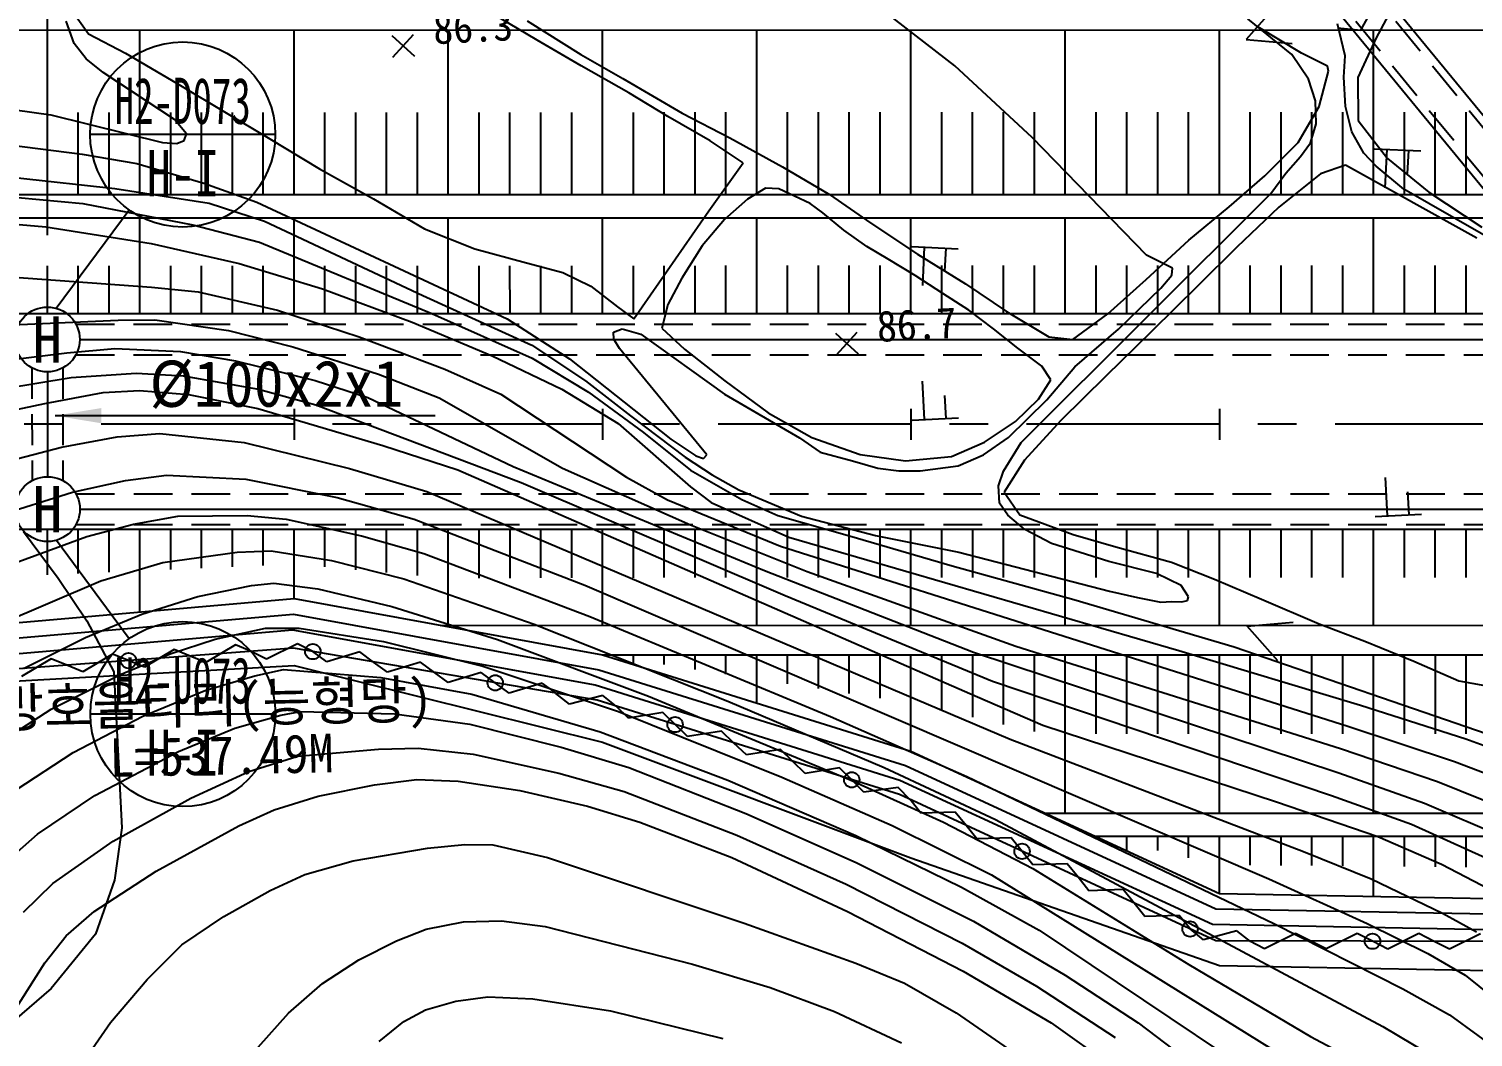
# Model space of a CAD drawing. Header units: millimetres. Extents: x 12262 to 13058, y 1103 to 1809.
# Drawn here: x 12848.4 to 12942, y 1428.6 to 1494 of the extents above; entities that cross this region are included whole.
import ezdxf
from ezdxf.enums import TextEntityAlignment as Align
from ezdxf.xclip import XClip

# ---------------------------------------------------------------- set-up
doc = ezdxf.new("R2010")
doc.units = ezdxf.units.MM
doc.header["$LTSCALE"] = 10
doc.header["$MEASUREMENT"] = 0
doc.header["$XCLIPFRAME"] = 2
for name, pattern in [('11-1평면$0$HIDDEN', [0.375, 0.25, -0.125]), ('CENTER', [2, 1.25, -0.25, 0.25, -0.25]), ('HIDDEN', [0.375, 0.25, -0.125])]:
    doc.linetypes.add(name, pattern=pattern)
for name, color, linetype in [('TN-MANH', 4, 'Continuous'), ('TZ-BASE', 253, 'Continuous'), ('TZ-CABL', 4, 'Continuous')]:
    doc.layers.add(name, color=color, linetype=linetype)
doc.styles.add('GR', font='GulimChe.ttf')
doc.styles.add('HANA', font='GulimChe.ttf')
doc.styles.get("Standard").update_dxf_attribs({"font": 'GulimChe.ttf'})
doc.linetypes.add('ZIGZAG', pattern='A,0.0001,-0.2,[131,ltypeshp.shx,S=0.2,R=0,X=-0.2,Y=0],-0.4,[131,ltypeshp.shx,S=0.2,R=180,X=0.2,Y=0],-0.2', length=0.8001)
doc.dimstyles.get("Standard").update_dxf_attribs({"dimtxt": 0.18, "dimasz": 0.18, "dimexe": 0.18, "dimexo": 0.0625, "dimgap": 0.09, "dimtad": 0, "dimtih": 1, "dimtoh": 1, "dimdec": 4, "dimzin": 0, "dimdsep": 46, "dimtxsty": 'Standard', "dimcen": 0.09, "dimadec": 0, "dimazin": 0, "dimtfac": 1, "dimtdec": 4, "dimtofl": 0, "dimtmove": 0, "dimatfit": 3, "dimfxl": 0, "dimtolj": 1, "dimtzin": 0, "dimarcsym": 0})

# ---------------------------------------------------------------- blocks, each defined once
blk = doc.blocks.new('JD-SGS4SX3S')
at = {"layer": 'TZ-BASE', "linetype": '11-1평면$0$HIDDEN'}
for p, q in [((581.696, 34.826), (639.469, -35.452)), ((584.286, 34.826), (642.058, -35.452))]:
    blk.add_line(p, q, dxfattribs=at)
at = {"layer": 'TZ-BASE'}
for p, q in [((581.337, 34.476), (638.534, -35.102)), ((585.22, 34.476), (642.417, -35.102)), ((562.84, 23.237, 87), (552.474, 31.272, 87)), ((589.179, 25.545, 88.302), (590.791, 28.511, 88.302)), ((583.726, 27.195), (581.736, 24.95)), ((591.57, 27.68, 89.328), (590.162, 25.054, 89.328)), ((505.618, 26.792, 86.411), (506.673, 25.315, 86.411)), ((535.768, 24.91, 86.411), (532.743, 26.703, 86.411)), ((584.699, 23.961, 88), (581.84, 26.283, 88)), ((426.094, 25.552), (679.999, 25.565)), ((505.742, 24.69, 86), (505.223, 26.143, 86)), ((506.673, 25.315, 86.411), (509.059, 24.048, 86.411)), ((509.999, 14.886), (509.998, 25.556)), ((519.999, 14.886), (519.998, 25.556)), ((529.999, 14.887), (529.998, 25.557)), ((535.114, 26.162, 86.753), (538.598, 23.962, 86.753)), ((539.999, 14.887), (539.998, 25.557)), ((549.999, 14.888), (549.998, 25.558)), ((559.999, 14.888), (559.998, 25.558)), ((569.999, 14.889), (569.998, 25.559)), ((579.999, 14.889), (579.998, 25.559)), ((585.325, 24.066, 86.753), (582.499, 25.758, 86.753)), ((587.651, 25.698, 88.302), (589.179, 25.545, 88.302)), ((588.147, 23.891, 89), (587.665, 25.964, 89)), ((589.999, 14.89), (589.998, 25.56)), ((506.511, 23.689, 86), (505.742, 24.69, 86)), ((526.329, 25.203, 86.27), (527.815, 23.864, 86.27)), ((526.403, 23.79, 86.27), (527.741, 25.277, 86.27)), ((538.612, 23.238, 86.411), (535.768, 24.91, 86.411)), ((581.736, 24.95), (584.725, 24.695)), ((590.162, 25.054, 89.328), (588.975, 22.488, 89.328)), ((507.613, 22.812, 86), (506.511, 23.689, 86)), ((509.059, 24.048, 86.411), (512.424, 22.09, 86.411)), ((538.598, 23.962, 86.753), (541.323, 22.412, 86.753)), ((585.781, 22.372, 88), (584.699, 23.961, 88)), ((587.008, 23.207, 86.753), (585.325, 24.066, 86.753)), ((588.07, 22.507, 89), (588.147, 23.891, 89)), ((512.249, 19.76, 86), (507.613, 22.812, 86)), ((541.698, 21.483, 86.411), (538.612, 23.238, 86.411)), ((567.862, 18.586, 87), (562.84, 23.237, 87)), ((586.464, 20.595, 86.753), (587.066, 22.885, 86.753)), ((587.066, 22.885, 86.753), (587.008, 23.207, 86.753)), ((588.169, 20.61, 89), (588.07, 22.507, 89)), ((588.975, 22.488, 89.328), (588.993, 19.691, 89.328)), ((512.424, 22.09, 86.411), (515.589, 20.195, 86.411)), ((541.323, 22.412, 86.753), (545.169, 20.168, 86.753)), ((586.222, 20.975, 88), (585.781, 22.372, 88)), ((544.242, 19.955, 86.411), (541.698, 21.483, 86.411)), ((586.271, 19.482, 88), (586.222, 20.975, 88)), ((588.591, 18.954, 89), (588.169, 20.61, 89)), ((500.435, 20.591, 86), (504.228, 20.06, 86)), ((503.999, 14.886), (503.999, 20.221)), ((504.228, 20.06, 86), (511.477, 18.267, 86)), ((505.999, 14.886), (505.999, 20.221)), ((507.999, 14.886), (507.999, 20.221)), ((511.999, 14.886), (511.999, 20.221)), ((513.028, 18.834, 86), (512.249, 19.76, 86)), ((513.999, 14.886), (513.999, 20.221)), ((515.589, 20.195, 86.411), (518.434, 18.503, 86.411)), ((515.999, 14.886), (515.999, 20.221)), ((517.999, 14.886), (517.999, 20.221)), ((521.999, 14.887), (521.999, 20.222)), ((523.999, 14.887), (523.999, 20.222)), ((525.999, 14.887), (525.999, 20.222)), ((527.999, 14.887), (527.999, 20.222)), ((531.999, 14.887), (531.999, 20.222)), ((533.999, 14.887), (533.999, 20.222)), ((535.999, 14.887), (535.999, 20.222)), ((537.999, 14.887), (537.999, 20.222)), ((541.999, 14.887), (541.999, 20.222)), ((543.999, 14.888), (543.999, 20.223)), ((546.987, 18.384, 86.411), (544.242, 19.955, 86.411)), ((545.169, 20.168, 86.753), (548.255, 18.575, 86.753)), ((545.999, 14.888), (545.999, 20.223)), ((547.999, 14.888), (547.999, 20.223)), ((551.999, 14.888), (551.999, 20.223)), ((553.999, 14.888), (553.999, 20.223)), ((555.999, 14.888), (555.999, 20.223)), ((557.999, 14.888), (557.999, 20.223)), ((561.999, 14.888), (561.999, 20.223)), ((563.999, 14.888), (563.999, 20.223)), ((565.999, 14.889), (565.999, 20.224)), ((567.999, 14.889), (567.999, 20.224)), ((571.999, 14.889), (571.999, 20.224)), ((573.999, 14.889), (573.999, 20.224)), ((575.999, 14.889), (575.999, 20.224)), ((577.999, 14.889), (577.999, 20.224)), ((581.999, 14.889), (581.999, 20.224)), ((583.999, 14.889), (583.999, 20.224)), ((585.098, 18.272, 86.753), (586.464, 20.595, 86.753)), ((585.999, 14.889), (585.999, 20.224)), ((587.999, 14.89), (587.999, 20.225)), ((588.993, 19.691, 89.328), (590.906, 17.221, 89.328)), ((591.999, 14.89), (591.999, 20.225)), ((593.999, 14.89), (593.999, 20.225)), ((595.999, 14.89), (595.999, 20.225)), ((512.879, 18.4, 86), (513.028, 18.834, 86)), ((585.916, 18.249, 88), (586.271, 19.482, 88)), ((589.372, 17.577, 89), (588.591, 18.954, 89)), ((498.187, 18.531, 87), (506.267, 17.512, 87)), ((511.477, 18.267, 86), (512.386, 18.198, 86)), ((512.386, 18.198, 86), (512.879, 18.4, 86)), ((518.434, 18.503, 86.411), (521.638, 16.566, 86.411)), ((549.129, 16.938, 86.411), (546.987, 18.384, 86.411)), ((548.255, 18.575, 86.753), (551.662, 16.698, 86.753)), ((575.265, 10.974, 87), (567.862, 18.586, 87)), ((582.949, 16.115, 86.753), (585.098, 18.272, 86.753)), ((585.262, 17.357, 88), (585.916, 18.249, 88)), ((590.06, 17.865, 88.342), (593.056, 17.719, 88.342)), ((590.859, 17.826, 88.342), (590.736, 15.329, 88.342)), ((506.267, 17.512, 87), (509.798, 16.908, 87)), ((509.798, 16.908, 87), (514.146, 15.62, 87)), ((546.892, 13.837, 86.411), (549.129, 16.938, 86.411)), ((584.308, 16.274, 88), (585.262, 17.357, 88)), ((590.163, 16.723, 89), (589.372, 17.577, 89)), ((590.906, 17.221, 89.328), (593.586, 15.047, 89.328)), ((592.257, 17.758, 88.342), (592.184, 16.259, 88.342)), ((502.091, 15.967, 88), (508.374, 15.279, 88)), ((521.638, 16.566, 86.411), (525.144, 14.607, 86.411)), ((551.662, 16.698, 86.753), (554.707, 14.904, 86.753)), ((580.639, 14.101, 86.753), (582.949, 16.115, 86.753)), ((583.339, 14.96, 88), (584.308, 16.274, 88)), ((586.552, 16.228, 88.101), (583.859, 14.076, 88.101)), ((588.166, 16.8, 88.101), (586.552, 16.228, 88.101)), ((596.682, 12.066, 88.101), (588.166, 16.8, 88.101)), ((591.956, 15.25, 89), (590.163, 16.723, 89)), ((498.342, 15.048, 89), (506.29, 14.319, 89)), ((508.374, 15.279, 88), (514.484, 14.333, 88)), ((514.146, 15.62, 87), (517.589, 14.397, 87)), ((550.565, 15.298, 86.712), (549.392, 14.602, 86.712)), ((551.43, 15.271, 86.712), (550.565, 15.298, 86.712)), ((553.455, 14.309, 86.712), (551.43, 15.271, 86.712)), ((606.495, 6.872, 89), (591.956, 15.25, 89)), ((593.586, 15.047, 89.328), (597.01, 12.788, 89.328)), ((399.999, 14.881), (700, 14.896)), ((506.29, 14.319, 89), (513.44, 12.923, 89)), ((514.484, 14.333, 88), (518.079, 13.169, 88)), ((517.589, 14.397, 87), (533.819, 6.828, 87)), ((525.144, 14.607, 86.411), (528.449, 12.671, 86.411)), ((549.392, 14.602, 86.712), (547.913, 13.266, 86.712)), ((554.275, 13.699, 86.712), (553.455, 14.309, 86.712)), ((554.707, 14.904, 86.753), (557.389, 13.032, 86.753)), ((567.144, -1.179, 88), (583.339, 14.96, 88)), ((578.027, 11.928, 86.753), (580.639, 14.101, 86.753)), ((583.859, 14.076, 88.101), (581.122, 11.48, 88.101)), ((399.999, 13.381), (700, 13.396)), ((499.48, 13.178, 90), (503.893, 12.806, 90)), ((510, 7.176), (509.999, 13.386)), ((518.079, 13.169, 88), (528.342, 8.358, 88)), ((520, 7.176), (519.999, 13.386)), ((530, 7.177), (529.999, 13.387)), ((540, 7.177), (539.999, 13.387)), ((542.028, 6.831, 86.411), (546.892, 13.837, 86.411)), ((547.913, 13.266, 86.712), (546.452, 11.566, 86.712)), ((550, 7.178), (549.999, 13.388)), ((555.635, 12.583, 86.712), (554.275, 13.699, 86.712)), ((560, 7.178), (559.999, 13.388)), ((570, 7.178), (569.999, 13.389)), ((580, 7.179), (579.999, 13.389)), ((590, 7.179), (589.999, 13.389)), ((503.893, 12.806, 90), (510.732, 11.712, 90)), ((513.44, 12.923, 89), (517.765, 11.797, 89)), ((528.449, 12.671, 86.411), (531.72, 11.378, 86.411)), ((557.136, 11.525, 86.712), (555.635, 12.583, 86.712)), ((557.389, 13.032, 86.753), (560.432, 11.036, 86.753)), ((510.732, 11.712, 90), (516.433, 10.425, 90)), ((517.765, 11.797, 89), (528.934, 7.177, 89)), ((531.72, 11.378, 86.411), (535.073, 10.467, 86.411)), ((546.452, 11.566, 86.712), (545.147, 9.464, 86.712)), ((558.519, 10.709, 86.712), (557.136, 11.525, 86.712)), ((560.059, 11.526, 87.075), (563.055, 11.379, 87.075)), ((560.858, 11.487, 87.075), (560.736, 8.99, 87.075)), ((562.256, 11.418, 87.075), (562.183, 9.92, 87.075)), ((575.25, 9.393, 86.753), (578.027, 11.928, 86.753)), ((581.122, 11.48, 88.101), (578.608, 8.965, 88.101)), ((516.433, 10.425, 90), (521.832, 8.778, 90)), ((535.073, 10.467, 86.411), (537.423, 9.845, 86.411)), ((560.261, 9.649, 86.712), (558.519, 10.709, 86.712)), ((560.432, 11.036, 86.753), (563.536, 9.101, 86.753)), ((576.955, 10.117, 87), (575.265, 10.974, 87)), ((497.976, 9.832, 91), (510.753, 8.88, 91)), ((504, 7.175), (503.999, 10.28)), ((506, 7.176), (505.999, 10.281)), ((508, 7.176), (507.999, 10.281)), ((512, 7.176), (511.999, 10.281)), ((514, 7.176), (513.999, 10.281)), ((516, 7.176), (515.999, 10.281)), ((518, 7.176), (517.999, 10.281)), ((522, 7.176), (521.999, 10.281)), ((524, 7.176), (523.999, 10.281)), ((526, 7.176), (525.999, 10.281)), ((528, 7.177), (527.999, 10.282)), ((532, 7.177), (531.999, 10.282)), ((534, 7.177), (533.999, 10.282)), ((536, 7.177), (535.999, 10.282)), ((537.423, 9.845, 86.411), (539.247, 8.945, 86.411)), ((538, 7.177), (537.999, 10.282)), ((542, 7.177), (541.999, 10.282)), ((544, 7.177), (543.999, 10.282)), ((545.147, 9.464, 86.712), (544.229, 7.76, 86.712)), ((546, 7.177), (545.999, 10.282)), ((548, 7.177), (547.999, 10.283)), ((552, 7.178), (551.999, 10.283)), ((554, 7.178), (553.999, 10.283)), ((556, 7.178), (555.999, 10.283)), ((558, 7.178), (557.999, 10.283)), ((562.063, 8.468, 86.712), (560.261, 9.649, 86.712)), ((562, 7.178), (561.999, 10.283)), ((564, 7.178), (563.999, 10.283)), ((566, 7.178), (565.999, 10.283)), ((568, 7.178), (567.999, 10.283)), ((572, 7.179), (571.999, 10.284)), ((572.758, 7.158, 86.753), (575.25, 9.393, 86.753)), ((574, 7.179), (573.999, 10.284)), ((576, 7.179), (575.999, 10.284)), ((576.199, 8.828, 87), (576.907, 9.66, 87)), ((576.907, 9.66, 87), (576.955, 10.117, 87)), ((578, 7.179), (577.999, 10.284)), ((582, 7.179), (581.999, 10.284)), ((584, 7.179), (583.999, 10.284)), ((586, 7.179), (585.999, 10.284)), ((588, 7.179), (587.999, 10.284)), ((592, 7.179), (591.999, 10.284)), ((594, 7.18), (593.999, 10.285)), ((596, 7.18), (595.999, 10.285)), ((510.753, 8.88, 91), (513.779, 8.582, 91)), ((513.779, 8.582, 91), (518.93, 7.388, 91)), ((521.832, 8.778, 90), (527.649, 6.625, 90)), ((539.247, 8.945, 86.411), (540.968, 7.624, 86.411)), ((563.745, 7.389, 86.712), (562.063, 8.468, 86.712)), ((563.536, 9.101, 86.753), (566.199, 7.31, 86.753)), ((573.46, 6.157, 87), (576.199, 8.828, 87)), ((578.608, 8.965, 88.101), (575.627, 6.029, 88.101)), ((528.342, 8.358, 88), (535.413, 5.122, 88)), ((540.968, 7.624, 86.411), (542.028, 6.831, 86.411)), ((544.229, 7.76, 86.712), (543.855, 6.234, 86.712)), ((359.8, 7.164), (700, 7.181)), ((500.716, 6.414, 92), (508.586, 6.756, 92)), ((508.586, 6.756, 92), (510.962, 6.768, 92)), ((510.962, 6.768, 92), (515.746, 6.088, 92)), ((518.93, 7.388, 91), (524.221, 5.668, 91)), ((527.649, 6.625, 90), (532.851, 4.447, 90)), ((528.934, 7.177, 89), (535.433, 4.291, 89)), ((533.819, 6.828, 87), (537.851, 4.252, 87)), ((565.346, 6.189, 86.712), (563.745, 7.389, 86.712)), ((566.199, 7.31, 86.753), (568.943, 5.678, 86.753)), ((570.491, 5.506, 86.753), (572.758, 7.158, 86.753)), ((515.746, 6.088, 92), (519.909, 5.019, 92)), ((524.221, 5.668, 91), (529.783, 3.581, 91)), ((540.718, 5.981, 87), (541.28, 6.19, 87)), ((540.724, 5.512, 87), (540.718, 5.981, 87)), ((541.28, 6.19, 87), (542.476, 5.847, 87)), ((542.476, 5.847, 87), (547.898, 1.96, 87)), ((543.855, 6.234, 86.712), (545.313, 4.874, 86.712)), ((555.097, 5.905, 86.712), (556.583, 4.566, 86.712)), ((555.171, 4.492, 86.712), (556.51, 5.979, 86.712)), ((566.926, 4.929, 86.712), (565.346, 6.189, 86.712)), ((568.943, 5.678, 86.753), (570.491, 5.506, 86.753)), ((570.618, 3.728, 87), (573.46, 6.157, 87)), ((575.627, 6.029, 88.101), (572.627, 3.115, 88.101)), ((505.258, 4.629, 93), (508.378, 4.915, 93)), ((508.378, 4.915, 93), (512.623, 4.727, 93)), ((512.623, 4.727, 93), (516.204, 4.124, 93)), ((519.909, 5.019, 92), (525.475, 3.258, 92)), ((535.413, 5.122, 88), (538.891, 2.817, 88)), ((541.099, 4.923, 87), (540.724, 5.512, 87)), ((546.765, -1.979, 87), (541.099, 4.923, 87)), ((545.313, 4.874, 86.712), (547.934, 2.822, 86.712)), ((568.486, 3.77, 86.712), (566.926, 4.929, 86.712)), ((496.804, 3.589, 93), (505.258, 4.629, 93)), ((516.204, 4.124, 93), (521.363, 2.828, 93)), ((532.851, 4.447, 90), (537.356, 2.281, 90)), ((535.433, 4.291, 89), (539.087, 2.089, 89)), ((537.851, 4.252, 87), (544.426, -0.954, 87)), ((569.063, 2.881, 86.712), (568.486, 3.77, 86.712)), ((501.218, 2.329, 94), (505.541, 3.029, 94)), ((505.541, 3.029, 94), (509.762, 3.317, 94)), ((509.762, 3.317, 94), (512.804, 3.14, 94)), ((512.804, 3.14, 94), (517.682, 2.279, 94)), ((521.363, 2.828, 93), (524.771, 1.732, 93)), ((525.475, 3.258, 92), (529.407, 1.717, 92)), ((529.783, 3.581, 91), (533.404, 1.945, 91)), ((538.891, 2.817, 88), (541.808, 0.544, 88)), ((547.934, 2.822, 86.712), (550.735, 0.747, 86.712)), ((568.268, 1.619, 86.712), (569.063, 2.881, 86.712)), ((568.803, 1.581, 87), (570.618, 3.728, 87)), ((572.627, 3.115, 88.101), (569.707, 0.24, 88.101)), ((503.84, 1.346, 95), (507.623, 2.055, 95)), ((507.623, 2.055, 95), (509.975, 2.189, 95)), ((509.975, 2.189, 95), (513.16, 1.932, 95)), ((513.16, 1.932, 95), (517.64, 1.018, 95)), ((517.682, 2.279, 94), (521.414, 1.262, 94)), ((533.404, 1.945, 91), (541.551, -3.429, 91)), ((537.356, 2.281, 90), (541.015, 0.058, 90)), ((539.087, 2.089, 89), (542.658, -0.534, 89)), ((547.898, 1.96, 87), (552.764, -0.873, 87)), ((560.876, 0.3, 87.075), (560.746, 2.796, 87.075)), ((492.588, -1.049, 95), (503.84, 1.346, 95)), ((517.64, 1.018, 95), (525.747, -1.368, 95)), ((520, 1), (520, -1)), ((521.414, 1.262, 94), (534.727, -3.764, 94)), ((524.771, 1.732, 93), (534.194, -2.745, 93)), ((529.407, 1.717, 92), (537.398, -2.855, 92)), ((540, 1), (540, -1)), ((560, 1), (560, -1)), ((562.274, 0.373, 87.075), (562.196, 1.871, 87.075)), ((566.318, -0.849, 87), (568.803, 1.581, 87)), ((566.768, 0.181, 86.712), (568.268, 1.619, 86.712)), ((580, 1), (580, -1)), ((541.015, 0.058, 90), (545.693, -4.06, 90)), ((541.808, 0.544, 88), (545.368, -2.129, 88)), ((550.735, 0.747, 86.712), (553.579, -0.864, 86.712)), ((560.077, 0.258, 87.075), (563.073, 0.414, 87.075)), ((564.766, -1.152, 86.712), (566.768, 0.181, 86.712)), ((569.707, 0.24, 88.101), (567.353, -2.318, 88.101)), ((504.924, -1.487, 96), (508.532, -0.805, 96)), ((508.532, -0.805, 96), (511.299, -0.589, 96)), ((511.299, -0.589, 96), (516.768, -1.189, 96)), ((542.658, -0.534, 89), (545.7, -2.976, 89)), ((552.764, -0.873, 87), (554.118, -1.797, 87)), ((553.579, -0.864, 86.712), (556.711, -1.955, 86.712)), ((564.699, -1.99, 87), (566.318, -0.849, 87)), ((496.415, -3.697, 96), (504.924, -1.487, 96)), ((516.768, -1.189, 96), (523.593, -2.856, 96)), ((525.747, -1.368, 95), (530.613, -2.944, 95)), ((544.426, -0.954, 87), (546.047, -2.055, 87)), ((554.118, -1.797, 87), (556.2, -2.372, 87)), ((562.625, -2.081, 86.712), (564.766, -1.152, 86.712)), ((565.998, -3.042, 88), (567.144, -1.179, 88)), ((534.194, -2.745, 93), (550.512, -9.489, 93)), ((545.368, -2.129, 88), (547.107, -3.282, 88)), ((546.047, -2.055, 87), (546.557, -2.215, 87)), ((546.557, -2.215, 87), (546.765, -1.979, 87)), ((556.2, -2.372, 87), (557.842, -2.846, 87)), ((556.711, -1.955, 86.712), (559.645, -2.379, 86.712)), ((559.645, -2.379, 86.712), (562.625, -2.081, 86.712)), ((560.586, -3.013, 87), (563.057, -2.698, 87)), ((563.057, -2.698, 87), (564.699, -1.99, 87)), ((567.353, -2.318, 88.101), (566.049, -4.401, 88.101)), ((505.638, -4.41, 97), (509.058, -3.64, 97)), ((509.058, -3.64, 97), (511.733, -3.29, 97)), ((511.733, -3.29, 97), (516.865, -3.563, 97)), ((516.865, -3.563, 97), (522.792, -4.756, 97)), ((523.593, -2.856, 96), (528.61, -4.352, 96)), ((530.613, -2.944, 95), (563.816, -17.456, 95)), ((537.398, -2.855, 92), (545.709, -6.51, 92)), ((541.551, -3.429, 91), (544.208, -4.902, 91)), ((545.7, -2.976, 89), (549.026, -4.884, 89)), ((547.107, -3.282, 88), (548.836, -4.249, 88)), ((557.842, -2.846, 87), (559.219, -3.023, 87)), ((559.219, -3.023, 87), (560.586, -3.013, 87)), ((565.674, -3.991, 88), (565.998, -3.042, 88)), ((590.898, -5.94, 88.342), (590.768, -3.444, 88.342)), ((497.686, -6.887, 97), (505.638, -4.41, 97)), ((528.61, -4.352, 96), (566.427, -20.42, 96)), ((534.727, -3.764, 94), (551.845, -11.109, 94)), ((545.693, -4.06, 90), (547.035, -5.069, 90)), ((548.836, -4.249, 88), (552.905, -5.963, 88)), ((565.732, -5.107, 88), (565.674, -3.991, 88)), ((566.049, -4.401, 88.101), (567.064, -5.877, 88.101)), ((592.296, -5.867, 88.342), (592.218, -4.369, 88.342)), ((522.792, -4.756, 97), (527.78, -6.143, 97)), ((544.208, -4.902, 91), (551.549, -7.899, 91)), ((547.035, -5.069, 90), (552.075, -7.318, 90)), ((549.026, -4.884, 89), (551.369, -5.906, 89)), ((566.271, -5.887, 88), (565.732, -5.107, 88)), ((506.554, -7.282, 98), (509.584, -6.475, 98)), ((509.584, -6.475, 98), (512.47, -5.95, 98)), ((512.47, -5.95, 98), (516.948, -5.907, 98)), ((516.948, -5.907, 98), (519.479, -6.149, 98)), ((519.479, -6.149, 98), (524.375, -7.234, 98)), ((527.78, -6.143, 97), (538.862, -10.422, 97)), ((545.709, -6.51, 92), (553.27, -9.542, 92)), ((551.369, -5.906, 89), (556.017, -7.224, 89)), ((552.905, -5.963, 88), (557.696, -7.205, 88)), ((567.377, -6.824, 88), (566.271, -5.887, 88)), ((567.064, -5.877, 88.101), (570.515, -7.152, 88.101)), ((590.099, -5.982, 88.342), (593.095, -5.826, 88.342)), ((700, -6.815), (359.801, -6.833)), ((499.472, -9.87, 98), (506.554, -7.282, 98)), ((502.461, -6.951, 99.953), (504.692, -9.966, 99.953)), ((504, -9.756), (504, -6.824)), ((506, -9.67), (506, -6.824)), ((508, -9.583), (508, -6.824)), ((510, -12.169), (510, -6.824)), ((512, -9.41), (512, -6.824)), ((514, -9.323), (514, -6.824)), ((516, -9.236), (516, -6.824)), ((518, -9.15), (518, -6.823)), ((520, -11.303), (520, -6.823)), ((522, -9.246), (522, -6.823)), ((524, -9.428), (524, -6.823)), ((524.375, -7.234, 98), (528.409, -8.386, 98)), ((526, -9.611), (526, -6.823)), ((528, -9.793), (528, -6.823)), ((530, -13.128), (530, -6.823)), ((532, -9.97), (532, -6.823)), ((534, -9.966), (534, -6.823)), ((536, -9.961), (536, -6.823)), ((538, -9.956), (538, -6.822)), ((540, -13.032), (540, -6.822)), ((542, -9.946), (542, -6.822)), ((544, -9.941), (544, -6.822)), ((546, -9.936), (546, -6.822)), ((548, -9.932), (548, -6.822)), ((550, -13.032), (550, -6.822)), ((552, -9.927), (552, -6.822)), ((552.075, -7.318, 90), (577.369, -14.665, 90)), ((554, -9.927), (554, -6.822)), ((556, -9.926), (556, -6.822)), ((556.017, -7.224, 89), (562.675, -9.165, 89)), ((557.696, -7.205, 88), (563.1, -8.291, 88)), ((558, -9.926), (558, -6.821)), ((560, -13.031), (560, -6.821)), ((562, -9.926), (562, -6.821)), ((564, -9.926), (564, -6.821)), ((566, -9.926), (566, -6.821)), ((569.103, -7.729, 88), (567.377, -6.824, 88)), ((568, -9.926), (568, -6.821)), ((570, -13.031), (570, -6.821)), ((570.515, -7.152, 88.101), (573.286, -7.938, 88.101)), ((572, -9.926), (572, -6.821)), ((574, -9.926), (574, -6.821)), ((576, -9.926), (576, -6.821)), ((578, -9.925), (578, -6.82)), ((580, -13.03), (580, -6.82)), ((582, -9.925), (582, -6.82)), ((584, -9.925), (584, -6.82)), ((586, -9.925), (586, -6.82)), ((588, -9.925), (588, -6.82)), ((590, -13.03), (590, -6.82)), ((592, -9.925), (592, -6.82)), ((594, -9.925), (594, -6.82)), ((596, -9.925), (596, -6.82)), ((511.494, -8.963, 99), (516.311, -8.288, 99)), ((516.311, -8.288, 99), (518.517, -8.196, 99)), ((518.517, -8.196, 99), (522.423, -8.833, 99)), ((528.409, -8.386, 98), (539.186, -12.461, 98)), ((551.549, -7.899, 91), (588.33, -19.563, 91)), ((563.1, -8.291, 88), (572.871, -10.827, 88)), ((572.833, -8.901, 88), (569.103, -7.729, 88)), ((573.286, -7.938, 88.101), (576.901, -8.931, 88.101)), ((507.471, -10.153, 99), (511.494, -8.963, 99)), ((522.423, -8.833, 99), (527.109, -10.022, 99)), ((562.675, -9.165, 89), (570.563, -11.358, 89)), ((575.92, -9.673, 88), (572.833, -8.901, 88)), ((576.901, -8.931, 88.101), (579.689, -10.04, 88.101)), ((500.874, -12.949, 99), (507.471, -10.153, 99)), ((504.692, -9.966, 99.953), (506.562, -12.737, 99.953)), ((527.109, -10.022, 99), (535.561, -12.962, 99)), ((550.512, -9.489, 93), (564.046, -14.771, 93)), ((553.27, -9.542, 92), (566.809, -14.384, 92)), ((577.516, -10.46, 88), (575.92, -9.673, 88)), ((579.689, -10.04, 88.101), (582.718, -11.33, 88.101)), ((510.119, -12.301, 100), (513.762, -11.168, 100)), ((513.762, -11.168, 100), (517.241, -10.454, 100)), ((517.241, -10.454, 100), (518.692, -10.304, 100)), ((518.692, -10.304, 100), (521.539, -10.677, 100)), ((521.539, -10.677, 100), (526.338, -11.806, 100)), ((538.862, -10.422, 97), (583.196, -29.457, 97)), ((551.845, -11.109, 94), (565.275, -16.644, 94)), ((572.871, -10.827, 88), (574.695, -11.229, 88)), ((574.695, -11.229, 88), (576.203, -11.523, 88)), ((577.989, -11.181, 88), (577.516, -10.46, 88)), ((577.94, -11.432, 88), (577.989, -11.181, 88)), ((500.001, -13.034), (520.001, -11.303)), ((520.001, -11.303), (540.001, -14.952)), ((526.338, -11.806, 100), (533.196, -13.951, 100)), ((570.563, -11.358, 89), (580.961, -14.429, 89)), ((576.203, -11.523, 88), (576.885, -11.487, 88)), ((576.885, -11.487, 88), (577.571, -11.514, 88)), ((577.571, -11.514, 88), (577.94, -11.432, 88)), ((582.718, -11.33, 88.101), (586.468, -12.929, 88.101)), ((500.153, -14.025), (519.953, -12.311)), ((506.476, -13.815, 100), (510.119, -12.301, 100)), ((506.562, -12.737, 99.953), (508.307, -16.05, 99.953)), ((519.953, -12.311), (539.761, -15.925)), ((529.48, -13.033), (700, -13.024)), ((535.561, -12.962, 99), (548.114, -17.951, 99)), ((539.186, -12.461, 98), (554.788, -18.95, 98)), ((581.799, -13.095), (584.787, -12.83)), ((583.796, -15.333), (581.799, -13.095)), ((586.468, -12.929, 88.101), (589.438, -14.059, 88.101)), ((500.305, -15.015), (519.906, -13.319)), ((502.457, -15.84, 100), (506.476, -13.815, 100)), ((511.973, -14.877, 101), (514.892, -13.938, 101)), ((514.892, -13.938, 101), (518.148, -13.214, 101)), ((518.148, -13.214, 101), (520.337, -13.216, 101)), ((519.906, -13.319), (539.522, -16.898)), ((520.337, -13.216, 101), (525.804, -14.071, 101)), ((533.196, -13.951, 100), (542.987, -17.617, 100)), ((508.227, -14.897), (506.308, -16.043)), ((509.262, -15.321), (508.227, -14.897)), ((508.791, -16.192, 101), (511.973, -14.877, 101)), ((512.216, -14.598), (510.296, -15.744)), ((513.251, -15.022), (512.216, -14.598)), ((516.205, -14.299), (514.285, -15.446)), ((517.239, -14.723), (516.205, -14.299)), ((518.212, -15.227), (517.214, -14.725)), ((520.215, -14.232), (518.212, -15.227)), ((521.214, -14.735), (520.215, -14.232)), ((522.115, -15.396), (521.214, -14.735)), ((524.255, -14.748), (522.115, -15.396)), ((525.156, -15.41), (524.255, -14.748)), ((525.804, -14.071, 101), (532.242, -15.684, 101)), ((540.001, -14.952), (700, -14.944)), ((540.001, -14.952), (560.001, -21.191)), ((542.001, -15.576), (542.001, -14.952)), ((544.001, -15.576), (544.001, -14.952)), ((546.001, -15.888), (546.001, -14.952)), ((548.001, -16.2), (548.001, -14.952)), ((550, -18.072), (550, -14.952)), ((552.001, -16.824), (552.001, -14.952)), ((554.001, -17.136), (554.001, -14.952)), ((556.001, -17.447), (556.001, -14.951)), ((558.001, -17.759), (558.001, -14.951)), ((560, -21.191), (560, -14.951)), ((562.001, -18.532), (562.001, -14.951)), ((564.001, -18.993), (564.001, -14.951)), ((564.046, -14.771, 93), (587.746, -22.601, 93)), ((566.001, -19.454), (566.001, -14.951)), ((566.809, -14.384, 92), (587.851, -21.02, 92)), ((568.001, -19.915), (568.001, -14.951)), ((570.001, -25.201), (570, -14.951)), ((572.001, -20.076), (572.001, -14.951)), ((574.001, -20.076), (574.001, -14.951)), ((576.001, -20.075), (576.001, -14.95)), ((577.369, -14.665, 90), (589.158, -18.199, 90)), ((578.001, -20.075), (578.001, -14.95)), ((580.001, -25.2), (580, -14.95)), ((580.961, -14.429, 89), (598.054, -20.295, 89)), ((582.001, -20.075), (582.001, -14.95)), ((584.001, -20.075), (584.001, -14.95)), ((586.001, -20.075), (586.001, -14.95)), ((588.001, -20.075), (588.001, -14.95)), ((589.438, -14.059, 88.101), (592.607, -15.351, 88.101)), ((590.001, -25.2), (590, -14.95)), ((592.001, -20.075), (592.001, -14.95)), ((594.001, -20.075), (594.001, -14.95)), ((596.001, -20.075), (596.001, -14.95)), ((500.001, -16.764), (520.001, -15.643)), ((500.001, -16.764), (520.001, -15.643)), ((504.238, -15.196), (502.319, -16.342)), ((505.273, -15.619), (504.238, -15.196)), ((506.308, -16.043), (505.273, -15.619)), ((510.296, -15.744), (509.262, -15.321)), ((514.285, -15.446), (513.251, -15.022)), ((517.451, -16.308, 102), (519.314, -15.902, 102)), ((519.314, -15.902, 102), (525.628, -16.404, 102)), ((520.001, -15.643), (540.001, -20.612)), ((520.001, -15.643), (540.001, -20.612)), ((526.057, -16.071), (525.156, -15.41)), ((528.198, -15.423), (526.057, -16.071)), ((529.099, -16.085), (528.198, -15.423)), ((532.242, -15.684, 101), (541.025, -18.617, 101)), ((592.607, -15.351, 88.101), (595.515, -16.641, 88.101)), ((504.258, -18.469, 101), (508.791, -16.192, 101)), ((508.307, -16.05, 99.953), (508.834, -26.157, 99.953)), ((514.27, -17.245, 102), (517.451, -16.308, 102)), ((525.628, -16.404, 102), (531.514, -17.503, 102)), ((530, -16.746), (529.099, -16.085)), ((532.14, -16.098), (530, -16.746)), ((533.041, -16.76), (532.14, -16.098)), ((533.943, -17.421), (533.041, -16.76)), ((536.083, -16.773), (533.943, -17.421)), ((536.984, -17.435), (536.083, -16.773)), ((539.761, -15.925), (559.641, -22.127)), ((565.275, -16.644, 94), (587.263, -24.06, 94)), ((595.515, -16.641, 88.101), (598.048, -17.083, 88.101)), ((510.196, -18.926, 102), (514.27, -17.245, 102)), ((531.514, -17.503, 102), (539.856, -19.947, 102)), ((537.848, -18.142), (536.974, -17.446)), ((540.012, -17.58), (537.848, -18.142)), ((539.522, -16.898), (559.282, -23.062)), ((540.887, -18.276), (540.012, -17.58)), ((542.987, -17.617, 100), (556.058, -23.054, 100)), ((563.816, -17.456, 95), (568.544, -19.501, 95)), ((501.108, -20.49, 101), (504.258, -18.469, 101)), ((519.138, -18.848, 103), (520.409, -18.62, 103)), ((520.409, -18.62, 103), (526.516, -18.778, 103)), ((541.692, -19.052), (540.887, -18.276)), ((541.025, -18.617, 101), (551.634, -22.878, 101)), ((543.899, -18.693), (541.692, -19.052)), ((544.705, -19.469), (543.899, -18.693)), ((548.114, -17.951, 99), (558.255, -22.252, 99)), ((589.158, -18.199, 90), (595.98, -20.394, 90)), ((505.664, -21.272, 102), (510.196, -18.926, 102)), ((516.15, -19.707, 103), (519.138, -18.848, 103)), ((526.516, -18.778, 103), (531.391, -19.438, 103)), ((531.391, -19.438, 103), (537.314, -20.923, 103)), ((545.51, -20.244), (544.705, -19.469)), ((554.788, -18.95, 98), (563.622, -22.84, 98)), ((568.544, -19.501, 95), (583.71, -24.469, 95)), ((588.33, -19.563, 91), (595.243, -21.856, 91)), ((512.499, -21.222, 103), (516.15, -19.707, 103)), ((539.856, -19.947, 102), (548.125, -23.079, 102)), ((547.717, -19.886), (545.51, -20.244)), ((548.523, -20.661), (547.717, -19.886)), ((566.427, -20.42, 96), (585.454, -27.694, 96)), ((595.98, -20.394, 90), (600.966, -22.219, 90)), ((501.982, -23.706, 102), (505.664, -21.272, 102)), ((507.087, -24.071, 103), (512.499, -21.222, 103)), ((517.072, -22.508, 104), (520.235, -21.519, 104)), ((520.235, -21.519, 104), (525.465, -21.059, 104)), ((525.465, -21.059, 104), (528.036, -21.003, 104)), ((528.036, -21.003, 104), (531.601, -21.39, 104)), ((531.601, -21.39, 104), (537.157, -22.622, 104)), ((537.314, -20.923, 103), (541.702, -22.242, 103)), ((540.001, -20.612), (560.001, -28.101)), ((540.001, -20.612), (560.001, -28.101)), ((549.328, -21.436), (548.523, -20.661)), ((551.536, -21.078), (549.328, -21.436)), ((552.341, -21.853), (551.536, -21.078)), ((560.001, -21.191), (580.002, -30.41)), ((587.851, -21.02, 92), (594.15, -23.166, 92)), ((541.702, -22.242, 103), (549.296, -25.222, 103)), ((553.147, -22.629), (552.341, -21.853)), ((555.354, -22.27), (553.147, -22.629)), ((556.159, -23.046), (555.354, -22.27)), ((558.255, -22.252, 99), (565.482, -25.616, 99)), ((559.641, -22.127), (579.773, -31.406)), ((595.243, -21.856, 91), (599.481, -23.489, 91)), ((513.298, -24.243, 104), (517.072, -22.508, 104)), ((521.565, -24.098, 105), (525.213, -23.362, 105)), ((525.213, -23.362, 105), (527.96, -23.024, 105)), ((527.96, -23.024, 105), (530.643, -23.13, 105)), ((530.643, -23.13, 105), (534.634, -23.749, 105)), ((537.157, -22.622, 104), (541.397, -23.814, 104)), ((548.125, -23.079, 102), (556.415, -26.655, 102)), ((551.634, -22.878, 101), (558.781, -26.017, 101)), ((556.058, -23.054, 100), (562.101, -25.795, 100)), ((556.942, -23.844), (556.159, -23.046)), ((559.282, -23.062), (579.545, -32.402)), ((563.622, -22.84, 98), (583.52, -32.356, 98)), ((587.746, -22.601, 93), (593.296, -24.551, 93)), ((594.15, -23.166, 92), (598.617, -24.974, 92)), ((503.364, -26.567, 103), (507.087, -24.071, 103)), ((508.273, -27.029, 104), (513.298, -24.243, 104)), ((518.697, -24.986, 105), (521.565, -24.098, 105)), ((534.634, -23.749, 105), (539.014, -24.745, 105)), ((541.397, -23.814, 104), (548.697, -26.634, 104)), ((559.159, -23.55), (556.942, -23.844)), ((559.941, -24.349), (559.159, -23.55)), ((560.64, -25.204), (559.942, -24.331)), ((587.263, -24.06, 94), (592.446, -25.927, 94)), ((516.422, -26.03, 105), (518.697, -24.986, 105)), ((539.014, -24.745, 105), (542.428, -25.782, 105)), ((549.296, -25.222, 103), (556.454, -28.398, 103)), ((562.875, -25.135), (560.64, -25.204)), ((563.573, -26.008), (562.875, -25.135)), ((568.7, -25.201), (700, -25.194)), ((583.71, -24.469, 95), (590.276, -26.713, 95)), ((593.296, -24.551, 93), (598.549, -26.816, 93)), ((508.834, -26.157, 99.953), (508.344, -29.554, 99.953)), ((511.045, -28.965, 105), (516.422, -26.03, 105)), ((542.428, -25.782, 105), (548.38, -28.093, 105)), ((558.781, -26.017, 101), (565.221, -29.212, 101)), ((562.101, -25.795, 100), (567.894, -28.796, 100)), ((564.271, -26.881), (563.573, -26.008)), ((565.482, -25.616, 99), (590.599, -39.037, 99)), ((592.446, -25.927, 94), (597.267, -28.094, 94)), ((500.747, -28.858, 103), (503.364, -26.567, 103)), ((504.356, -29.776, 104), (508.273, -27.029, 104)), ((548.697, -26.634, 104), (555.796, -29.82, 104)), ((556.415, -26.655, 102), (563.269, -30.002, 102)), ((566.506, -26.812), (564.271, -26.881)), ((567.204, -27.685), (566.506, -26.812)), ((571.954, -26.701), (700, -26.694)), ((572.001, -26.723), (572.001, -26.701)), ((574.001, -27.644), (574.001, -26.701)), ((576.001, -27.633), (576.001, -26.7)), ((578.001, -28.094), (578.001, -26.7)), ((580.001, -30.41), (580.001, -26.7)), ((582.001, -28.574), (582.001, -26.7)), ((584.001, -28.593), (584.001, -26.7)), ((586.001, -28.612), (586.001, -26.7)), ((588.001, -28.631), (588.001, -26.7)), ((590.001, -30.6), (590.001, -26.7)), ((590.276, -26.713, 95), (594.406, -28.505, 95)), ((592.001, -28.669), (592.001, -26.7)), ((594.001, -28.687), (594.001, -26.7)), ((596.001, -28.706), (596.001, -26.699)), ((523.833, -28.298, 106), (528.648, -27.485, 106)), ((528.648, -27.485, 106), (531.075, -27.238, 106)), ((531.075, -27.238, 106), (532.884, -27.267, 106)), ((532.884, -27.267, 106), (536.436, -28.074, 106)), ((536.436, -28.074, 106), (549.19, -32.337, 106)), ((548.38, -28.093, 105), (555.894, -31.581, 105)), ((567.903, -28.559), (567.204, -27.685)), ((585.454, -27.694, 96), (589.831, -29.47, 96)), ((507.029, -31.574, 105), (511.045, -28.965, 105)), ((520.697, -29.175, 106), (523.833, -28.298, 106)), ((556.454, -28.398, 103), (564.064, -32.214, 103)), ((560.001, -28.101), (580.002, -35.09)), ((560.001, -28.101), (580.002, -35.09)), ((567.894, -28.796, 100), (578.006, -35.016, 100)), ((570.138, -28.489), (567.903, -28.559)), ((570.836, -29.363), (570.138, -28.489)), ((594.406, -28.505, 95), (597.504, -30.133, 95)), ((502.447, -31.634, 104), (504.356, -29.776, 104)), ((508.344, -29.554, 99.953), (507.131, -33.046, 99.953)), ((518.443, -30.229, 106), (520.697, -29.175, 106)), ((555.796, -29.82, 104), (563.315, -33.626, 104)), ((565.221, -29.212, 101), (586.103, -42.169, 101)), ((571.534, -30.236), (570.836, -29.363)), ((583.196, -29.457, 97), (589.589, -32.359, 97)), ((589.831, -29.47, 96), (594.474, -31.687, 96)), ((515.433, -31.907, 106), (518.443, -30.229, 106)), ((563.269, -30.002, 102), (568.308, -32.801, 102)), ((573.769, -30.167), (571.534, -30.236)), ((574.467, -31.04), (573.769, -30.167)), ((580.002, -30.41), (600.002, -30.789)), ((505.214, -33.164, 105), (507.029, -31.574, 105)), ((555.894, -31.581, 105), (563.383, -35.455, 105)), ((575.165, -31.913), (574.467, -31.04)), ((579.773, -31.406), (599.891, -31.787)), ((594.474, -31.687, 96), (596.66, -32.91, 96)), ((512.721, -33.755, 106), (515.433, -31.907, 106)), ((526.638, -33.476, 107), (528.554, -32.724, 107)), ((528.554, -32.724, 107), (530.974, -32.262, 107)), ((530.974, -32.262, 107), (533.458, -32.197, 107)), ((533.458, -32.197, 107), (536.278, -32.552, 107)), ((536.278, -32.552, 107), (545.83, -34.989, 107)), ((549.19, -32.337, 106), (556.425, -34.934, 106)), ((564.064, -32.214, 103), (570.007, -35.709, 103)), ((577.4, -31.844), (575.165, -31.913)), ((578.098, -32.717), (577.4, -31.844)), ((578.975, -33.411), (578.098, -32.717)), ((579.545, -32.402), (599.781, -32.785)), ((583.52, -32.356, 98), (591.89, -36.587, 98)), ((589.589, -32.359, 97), (593.507, -34.309, 97)), ((503.831, -34.922, 105), (505.214, -33.164, 105)), ((507.131, -33.046, 99.953), (504.246, -36.565, 99.953)), ((524.199, -34.707, 107), (526.638, -33.476, 107)), ((563.315, -33.626, 104), (568.144, -36.429, 104)), ((568.308, -32.801, 102), (585.888, -44.573, 102)), ((581.137, -32.84), (578.975, -33.411)), ((582.014, -33.533), (581.137, -32.84)), ((582.927, -33.999), (581.928, -33.496)), ((584.929, -33.003), (582.927, -33.999)), ((585.928, -33.505), (584.929, -33.003)), ((586.927, -34.007), (585.928, -33.505)), ((588.929, -33.011), (586.927, -34.007)), ((589.928, -33.513), (588.929, -33.011)), ((590.927, -34.015), (589.928, -33.513)), ((592.929, -33.019), (590.927, -34.015)), ((593.928, -33.521), (592.929, -33.019)), ((594.927, -34.024), (593.928, -33.521)), ((596.929, -33.028), (594.927, -34.024)), ((510.478, -35.986, 106), (512.721, -33.755, 106)), ((593.507, -34.309, 97), (595.945, -35.701, 97)), ((501.749, -38.221, 105), (503.831, -34.922, 105)), ((521.836, -36.257, 107), (524.199, -34.707, 107)), ((545.83, -34.989, 107), (550.861, -36.521, 107)), ((556.425, -34.934, 106), (559.572, -36.225, 106)), ((563.383, -35.455, 105), (569.09, -38.797, 105)), ((578.006, -35.016, 100), (585.9, -39.677, 100)), ((580.002, -35.09), (600.002, -35.459)), ((580.002, -35.09), (600.002, -35.459)), ((508.099, -38.785, 106), (510.478, -35.986, 106)), ((519.647, -38.185, 107), (521.836, -36.257, 107)), ((550.861, -36.521, 107), (555.045, -38.066, 107)), ((559.572, -36.225, 106), (562.931, -38.163, 106)), ((568.144, -36.429, 104), (573.242, -39.757, 104)), ((570.007, -35.709, 103), (574.741, -38.8, 103)), ((595.945, -35.701, 97), (600.87, -39.696, 97)), ((504.246, -36.565, 99.953), (501.389, -39.038, 99.953)), ((528.519, -37.954, 108), (530.489, -37.389, 108)), ((530.489, -37.389, 108), (532.557, -37.119, 108)), ((532.557, -37.119, 108), (535.481, -37.236, 108)), ((535.481, -37.236, 108), (540.523, -38.02, 108)), ((591.89, -36.587, 98), (594.927, -38.289, 98)), ((517.674, -40.37, 107), (519.647, -38.185, 107)), ((527.123, -38.705, 108), (528.519, -37.954, 108)), ((540.523, -38.02, 108), (547.81, -39.806, 108)), ((555.045, -38.066, 107), (559.383, -40.097, 107)), ((562.931, -38.163, 106), (566.307, -40.479, 106)), ((594.927, -38.289, 98), (599.356, -41.517, 98)), ((505.496, -42.522, 106), (508.099, -38.785, 106)), ((525.512, -40.013, 108), (527.123, -38.705, 108)), ((569.09, -38.797, 105), (573.092, -41.652, 105)), ((574.741, -38.8, 103), (584.522, -46.233, 103)), ((590.599, -39.037, 99), (597.842, -43.339, 99)), ((585.9, -39.677, 100), (595.327, -44.685, 100))]:
    blk.add_line(p, q, dxfattribs=at)
at = {"layer": 'TZ-BASE', "ltscale": 0.2}
for p, q in [((519.956, -14.519), (500.069, -16.009)), ((539.656, -17.892), (519.956, -14.519)), ((559.246, -24.009), (539.656, -17.892)), ((579.776, -33.492), (559.246, -24.009)), ((599.698, -33.533), (579.776, -33.492))]:
    blk.add_line(p, q, dxfattribs=at)
at = {"layer": 'TZ-BASE', "linetype": 'CENTER', "flags": 128}
blk.add_lwpolyline([(700, 0), (280, 0), (0, 0)], dxfattribs=at)
at = {"layer": 'TZ-BASE'}
for centre in [(509.262, -15.321), (521.214, -14.735), (533.041, -16.76), (544.705, -19.469), (556.159, -23.046), (567.204, -27.685), (578.098, -32.717), (589.928, -33.513)]:
    blk.add_circle(centre, 0.5, dxfattribs=at)
at = {"layer": 'TZ-BASE', "style": 'HANA'}
for s, height, rotation, p in [('86.3', 2, 2.9893, (529.069, 24.638, 86.27)), ('86.7', 2, 2.9893, (557.838, 5.34, 86.713)), ('방호울타리(능형망)', 2.5, 1.22609, (500.673, -19.644)), ('L=537.49M', 2.5, 1.22609, (508.046, -22.86))]:
    blk.add_text(s, height=height, rotation=rotation, dxfattribs=at).set_placement(p)

msp = doc.modelspace()

# ---------------------------------------------------------------- linework, layer by layer
at = {"layer": 'TN-MANH'}
for centre in [(12849.598, 1473.827), (12849.607, 1462.827)]:
    msp.add_circle(centre, 2.1, dxfattribs=at)
at = {"layer": 'TZ-BASE'}
for p, q in [((12864.375, 1487.113), (12852.375, 1487.113)), ((12850.175, 1475.846), (12854.902, 1482.22)), ((12850.185, 1460.808), (12854.912, 1454.434)), ((12864.385, 1449.541), (12852.385, 1449.541))]:
    msp.add_line(p, q, dxfattribs=at)
at = {"layer": 'TZ-BASE', "flags": 128}
msp.add_lwpolyline([(12849.598, 1480.577), (12849.598, 1496.28), (12862.257, 1503.366)], dxfattribs=at)
at = {"layer": 'TZ-BASE'}
for centre in [(12858.375, 1487.113), (12858.385, 1449.541)]:
    msp.add_circle(centre, 6, dxfattribs=at)
at = {"layer": 'TZ-CABL', "linetype": 'HIDDEN'}
for points in [[(12851.444, 1474.827), (12997.751, 1474.827)], [(12851.698, 1473.827), (12997.498, 1473.827)], [(12851.444, 1472.827), (12997.751, 1472.827)]]:
    msp.add_lwpolyline(points, dxfattribs=at)
at = {"layer": 'TZ-CABL', "linetype": 'ZIGZAG', "ltscale": 0.5}
for points in [[(12851.698, 1473.827), (12997.498, 1473.827)], [(12849.599, 1471.727), (12849.606, 1464.927)]]:
    msp.add_lwpolyline(points, dxfattribs=at)
at = {"layer": 'TZ-CABL', "linetype": 'HIDDEN', "ltscale": 0.8}
for points in [[(12848.599, 1471.98), (12848.606, 1464.673)], [(12850.599, 1471.981), (12850.606, 1464.675)]]:
    msp.add_lwpolyline(points, dxfattribs=at)
at = {"layer": 'TZ-CABL', "linetype": 'HIDDEN', "elevation": -271.246}
for points in [[(12851.454, 1463.827), (12997.761, 1463.827)], [(12851.707, 1462.827), (12997.507, 1462.827)], [(12851.454, 1461.827), (12997.761, 1461.827)]]:
    msp.add_lwpolyline(points, dxfattribs=at)
at = {"layer": 'TZ-CABL', "linetype": 'ZIGZAG', "ltscale": 0.5, "elevation": -271.246}
msp.add_lwpolyline([(12851.707, 1462.827), (12997.507, 1462.827)], dxfattribs=at)

# ---------------------------------------------------------------- block references
at = {"layer": 'TZ-BASE'}
ref = msp.add_blockref('JD-SGS4SX3S', (12345.598, 1468.327), dxfattribs=at)
XClip(ref).set_block_clipping_path([(0, -75.0000000001), (700.0000000116, 74.9999999999)])

# ---------------------------------------------------------------- texts
at = {"layer": 'TN-MANH', "linetype": 'ByBlock', "style": 'GR'}
for p in [(12849.598, 1473.827), (12849.607, 1462.827)]:
    msp.add_text('H', height=3, dxfattribs=at).set_placement(p, align=Align.MIDDLE)
at = {"layer": 'TZ-BASE', "style": 'GR'}
for s, width, p in [('H2-D073', 0.65, (12858.375, 1489.273)), ('H-I', 0.8, (12858.375, 1484.613)), ('H2-U073', 0.65, (12858.375, 1451.701)), ('H-I', 0.8, (12858.375, 1447.041))]:
    msp.add_text(s, height=3, dxfattribs=dict(at, width=width)).set_placement(p, align=Align.MIDDLE)
at = {"layer": 'TZ-BASE'}
msp.add_text('Ø100x2x1', height=3, rotation=0.05182, dxfattribs=at).set_placement((12864.449, 1470.962), align=Align.MIDDLE)

# ---------------------------------------------------------------- leaders
msp.add_leader([(12850.098, 1468.886), (12874.754, 1468.886)], dimstyle='Standard', override={"dimtxt": 3, "dimasz": 3, "dimexe": 2, "dimexo": 3, "dimgap": 1, "dimtad": 0, "dimtih": 0, "dimcen": 1, "dimaunit": 1, "dimadec": 8, "dimtix": 1, "dimtofl": 1, "dimtmove": 2, "dimtvp": 2}, dxfattribs=at)

doc.saveas('drawing.dxf')
